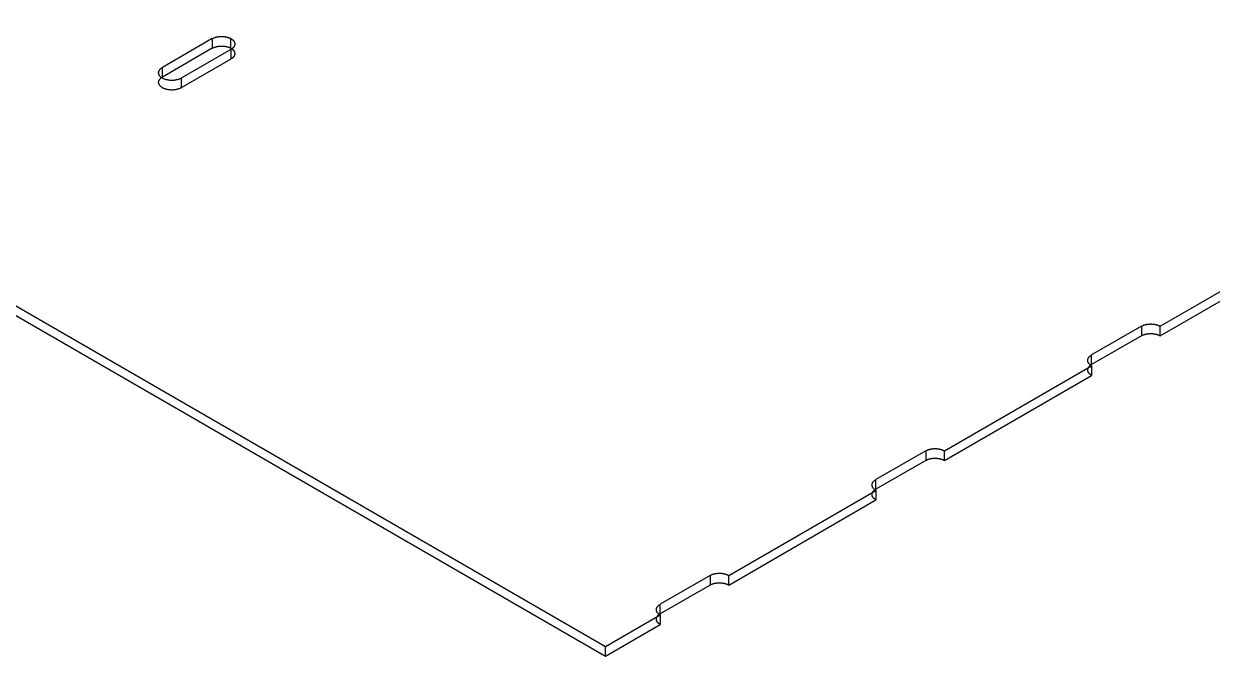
# Model space of a CAD drawing. Header units: inches. Extents: x 4 to 268, y 4 to 172.
# Drawn here: x 83.82 to 92.48, y 17.67 to 22.27 of the extents above; entities that cross this region are included whole.
import ezdxf

# ---------------------------------------------------------------- set-up
doc = ezdxf.new("R2010")
doc.units = ezdxf.units.IN
doc.header["$MEASUREMENT"] = 0

msp = doc.modelspace()

# ---------------------------------------------------------------- linework, layer by layer
at = {"layer": 'OUTLINE'}
for p, q in [((72.2222, 26.8785), (88.0561, 17.7365)), ((72.2222, 26.8086), (88.0561, 17.6667)), ((85.2149, 22.1753), (85.217, 22.1759)), ((85.217, 22.1759), (85.2191, 22.1765)), ((85.2191, 22.1765), (85.2213, 22.177)), ((85.2213, 22.177), (85.2235, 22.1775)), ((85.2235, 22.1775), (85.2257, 22.178)), ((85.2257, 22.178), (85.2279, 22.1785)), ((85.2279, 22.1785), (85.2302, 22.1789)), ((85.2302, 22.1789), (85.2325, 22.1793)), ((85.2325, 22.1793), (85.2347, 22.1796)), ((85.2347, 22.1796), (85.237, 22.1799)), ((85.237, 22.1799), (85.2393, 22.1802)), ((85.2393, 22.1802), (85.2417, 22.1804)), ((85.2417, 22.1804), (85.244, 22.1807)), ((85.244, 22.1807), (85.2463, 22.1808)), ((85.2463, 22.1808), (85.2487, 22.181)), ((85.2487, 22.181), (85.251, 22.1811)), ((85.251, 22.1811), (85.2534, 22.1812)), ((85.2534, 22.1812), (85.2558, 22.1813)), ((85.2558, 22.1813), (85.2581, 22.1813)), ((85.2581, 22.1813), (85.2605, 22.1813)), ((85.2605, 22.1813), (85.2628, 22.1812)), ((85.2628, 22.1812), (85.2652, 22.1811)), ((85.2652, 22.1811), (85.2675, 22.181)), ((85.2675, 22.181), (85.2699, 22.1808)), ((85.2699, 22.1808), (85.2722, 22.1807)), ((85.2722, 22.1807), (85.2746, 22.1804)), ((85.2746, 22.1804), (85.2769, 22.1802)), ((85.2769, 22.1802), (85.2792, 22.1799)), ((85.2792, 22.1799), (85.2815, 22.1796)), ((85.2815, 22.1796), (85.2838, 22.1793)), ((85.2838, 22.1793), (85.286, 22.1789)), ((85.286, 22.1789), (85.2883, 22.1785)), ((85.2883, 22.1785), (85.2905, 22.178)), ((85.2905, 22.178), (85.2927, 22.1775)), ((85.2927, 22.1775), (85.2949, 22.177)), ((85.2949, 22.177), (85.2971, 22.1765)), ((85.2971, 22.1765), (85.2992, 22.1759)), ((85.2992, 22.1759), (85.3014, 22.1753)), ((85.1901, 22.165), (84.8273, 21.9555)), ((85.1901, 22.0952), (84.8273, 21.8857)), ((85.1901, 22.165), (85.1918, 22.166)), ((85.1901, 22.165), (85.1901, 22.0952)), ((85.1901, 22.0952), (85.1918, 22.0961)), ((85.1918, 22.166), (85.1935, 22.1669)), ((85.1918, 22.0961), (85.1935, 22.0971)), ((85.1935, 22.1669), (85.1953, 22.1678)), ((85.1935, 22.0971), (85.1953, 22.098)), ((85.1953, 22.1678), (85.1971, 22.1687)), ((85.1953, 22.098), (85.1971, 22.0988)), ((85.1971, 22.1687), (85.1989, 22.1695)), ((85.1971, 22.0988), (85.1989, 22.0997)), ((85.1989, 22.1695), (85.2008, 22.1703)), ((85.1989, 22.0997), (85.2008, 22.1005)), ((85.2008, 22.1703), (85.2027, 22.1711)), ((85.2008, 22.1005), (85.2027, 22.1013)), ((85.2027, 22.1711), (85.2047, 22.1719)), ((85.2027, 22.1013), (85.2047, 22.1021)), ((85.2047, 22.1719), (85.2066, 22.1726)), ((85.2047, 22.1021), (85.2066, 22.1028)), ((85.2066, 22.1726), (85.2087, 22.1734)), ((85.2066, 22.1028), (85.2087, 22.1035)), ((85.2087, 22.1734), (85.2107, 22.1741)), ((85.2087, 22.1035), (85.2107, 22.1042)), ((85.2107, 22.1741), (85.2128, 22.1747)), ((85.2107, 22.1042), (85.2128, 22.1049)), ((85.2128, 22.1747), (85.2149, 22.1753)), ((85.2128, 22.1049), (85.2149, 22.1055)), ((85.2149, 22.1055), (85.217, 22.1061)), ((85.217, 22.1061), (85.2191, 22.1067)), ((85.2191, 22.1067), (85.2213, 22.1072)), ((85.2213, 22.1072), (85.2235, 22.1077)), ((85.2235, 22.1077), (85.2257, 22.1082)), ((85.2257, 22.1082), (85.2279, 22.1086)), ((85.2279, 22.1086), (85.2302, 22.1091)), ((85.2302, 22.1091), (85.2325, 22.1094)), ((85.2325, 22.1094), (85.2347, 22.1098)), ((85.2347, 22.1098), (85.237, 22.1101)), ((85.237, 22.1101), (85.2393, 22.1104)), ((85.2393, 22.1104), (85.2417, 22.1106)), ((85.2417, 22.1106), (85.244, 22.1108)), ((85.244, 22.1108), (85.2463, 22.111)), ((85.2463, 22.111), (85.2487, 22.1112)), ((85.2487, 22.1112), (85.251, 22.1113)), ((85.251, 22.1113), (85.2534, 22.1114)), ((85.2534, 22.1114), (85.2558, 22.1114)), ((85.2558, 22.1114), (85.2581, 22.1114)), ((85.2581, 22.1114), (85.2605, 22.1114)), ((85.2605, 22.1114), (85.2628, 22.1114)), ((85.2628, 22.1114), (85.2652, 22.1113)), ((85.2652, 22.1113), (85.2675, 22.1112)), ((85.2675, 22.1112), (85.2699, 22.111)), ((85.2699, 22.111), (85.2722, 22.1108)), ((85.2722, 22.1108), (85.2746, 22.1106)), ((85.2746, 22.1106), (85.2769, 22.1104)), ((85.2769, 22.1104), (85.2792, 22.1101)), ((85.2792, 22.1101), (85.2815, 22.1098)), ((85.2815, 22.1098), (85.2838, 22.1094)), ((85.2838, 22.1094), (85.286, 22.1091)), ((85.286, 22.1091), (85.2883, 22.1086)), ((85.2883, 22.1086), (85.2905, 22.1082)), ((85.2905, 22.1082), (85.2927, 22.1077)), ((85.2927, 22.1077), (85.2949, 22.1072)), ((85.2949, 22.1072), (85.2971, 22.1067)), ((85.2971, 22.1067), (85.2992, 22.1061)), ((85.2992, 22.1061), (85.3014, 22.1055)), ((85.3014, 22.1753), (85.3035, 22.1747)), ((85.3014, 22.1055), (85.3035, 22.1049)), ((85.3035, 22.1747), (85.3055, 22.1741)), ((85.3035, 22.1049), (85.3055, 22.1042)), ((85.3055, 22.1741), (85.3076, 22.1734)), ((85.3055, 22.1042), (85.3076, 22.1035)), ((85.3076, 22.1734), (85.3096, 22.1726)), ((85.3076, 22.1035), (85.3096, 22.1028)), ((85.3096, 22.1726), (85.3116, 22.1719)), ((85.3096, 22.1028), (85.3116, 22.1021)), ((85.3116, 22.1719), (85.3135, 22.1711)), ((85.3116, 22.1021), (85.3135, 22.1013)), ((85.3135, 22.1711), (85.3154, 22.1703)), ((85.3135, 22.1013), (85.3154, 22.1005)), ((85.3154, 22.1703), (85.3173, 22.1695)), ((85.3154, 22.1005), (85.3173, 22.0997)), ((85.3173, 22.1695), (85.3191, 22.1687)), ((85.3173, 22.0997), (85.3191, 22.0988)), ((85.3191, 22.1687), (85.321, 22.1678)), ((85.3191, 22.0988), (85.321, 22.098)), ((85.321, 22.1678), (85.3227, 22.1669)), ((85.321, 22.098), (85.3227, 22.0971)), ((85.3227, 22.1669), (85.3245, 22.166)), ((85.3227, 22.0971), (85.3245, 22.0961)), ((85.3245, 22.166), (85.3261, 22.165)), ((85.3245, 22.0961), (85.3261, 22.0952)), ((85.3261, 22.0952), (85.3261, 22.165)), ((85.3261, 22.165), (85.3278, 22.164)), ((85.3261, 22.0952), (85.3278, 22.0942)), ((85.3278, 22.164), (85.3294, 22.163)), ((85.3278, 22.0942), (85.3294, 22.0932)), ((85.3294, 22.163), (85.331, 22.162)), ((85.3294, 22.0932), (85.331, 22.0922)), ((85.331, 22.0894), (85.3294, 22.0884)), ((85.331, 22.162), (85.3325, 22.161)), ((85.331, 22.0922), (85.3325, 22.0911)), ((85.3325, 22.0905), (85.331, 22.0894)), ((85.3325, 22.161), (85.334, 22.1599)), ((85.334, 22.0916), (85.3325, 22.0905)), ((85.3325, 22.0911), (85.334, 22.0901)), ((85.334, 22.1599), (85.3354, 22.1588)), ((85.3354, 22.0926), (85.334, 22.0916)), ((85.334, 22.0901), (85.3354, 22.089)), ((85.3354, 22.1588), (85.3368, 22.1577)), ((85.3368, 22.0937), (85.3354, 22.0926)), ((85.3368, 22.1577), (85.3381, 22.1566)), ((85.3381, 22.0949), (85.3368, 22.0937)), ((85.3381, 22.1566), (85.3394, 22.1554)), ((85.3394, 22.096), (85.3381, 22.0949)), ((85.3394, 22.1554), (85.3406, 22.1543)), ((85.3406, 22.0972), (85.3394, 22.096)), ((85.3406, 22.1543), (85.3418, 22.1531)), ((85.3418, 22.0983), (85.3406, 22.0972)), ((85.3418, 22.1531), (85.343, 22.1519)), ((85.343, 22.0995), (85.3418, 22.0983)), ((85.343, 22.1519), (85.344, 22.1507)), ((85.344, 22.1008), (85.343, 22.0995)), ((85.344, 22.1507), (85.3451, 22.1495)), ((85.3451, 22.102), (85.344, 22.1008)), ((85.3451, 22.1495), (85.3461, 22.1482)), ((85.3461, 22.1032), (85.3451, 22.102)), ((85.3461, 22.1482), (85.347, 22.147)), ((85.347, 22.1045), (85.3461, 22.1032)), ((85.347, 22.147), (85.3479, 22.1457)), ((85.3479, 22.1057), (85.347, 22.1045)), ((85.3479, 22.1457), (85.3487, 22.1444)), ((85.3487, 22.107), (85.3479, 22.1057)), ((85.3487, 22.1444), (85.3495, 22.1431)), ((85.3495, 22.1083), (85.3487, 22.107)), ((85.3495, 22.1431), (85.3502, 22.1418)), ((85.3502, 22.1096), (85.3495, 22.1083)), ((85.3502, 22.1418), (85.3508, 22.1405)), ((85.3508, 22.1109), (85.3502, 22.1096)), ((85.3508, 22.1405), (85.3514, 22.1392)), ((85.3514, 22.1122), (85.3508, 22.1109)), ((85.3514, 22.1392), (85.352, 22.1379)), ((85.352, 22.1136), (85.3514, 22.1122)), ((85.352, 22.1379), (85.3525, 22.1366)), ((85.3525, 22.1149), (85.352, 22.1136)), ((85.3525, 22.1366), (85.3529, 22.1352)), ((85.3529, 22.1162), (85.3525, 22.1149)), ((85.3529, 22.1352), (85.3533, 22.1339)), ((85.3533, 22.1176), (85.3529, 22.1162)), ((85.3533, 22.1339), (85.3536, 22.1325)), ((85.3536, 22.1189), (85.3533, 22.1176)), ((85.3536, 22.1325), (85.3539, 22.1312)), ((85.3539, 22.1203), (85.3536, 22.1189)), ((85.3539, 22.1312), (85.3541, 22.1298)), ((85.3541, 22.1216), (85.3539, 22.1203)), ((85.3541, 22.1298), (85.3542, 22.1284)), ((85.3542, 22.123), (85.3541, 22.1216)), ((85.3542, 22.1284), (85.3543, 22.1271)), ((85.3543, 22.1244), (85.3542, 22.123)), ((85.3543, 22.1271), (85.3543, 22.1257)), ((85.3543, 22.1257), (85.3543, 22.1244)), ((85.3261, 22.0864), (84.9633, 21.877)), ((85.3261, 22.0166), (84.9633, 21.8072)), ((85.3278, 22.0874), (85.3261, 22.0864)), ((85.3261, 22.0864), (85.3261, 22.0166)), ((85.3278, 22.0176), (85.3261, 22.0166)), ((85.3294, 22.0884), (85.3278, 22.0874)), ((85.3294, 22.0186), (85.3278, 22.0176)), ((85.331, 22.0196), (85.3294, 22.0186)), ((85.3325, 22.0207), (85.331, 22.0196)), ((85.334, 22.0217), (85.3325, 22.0207)), ((85.3354, 22.0228), (85.334, 22.0217)), ((85.3354, 22.089), (85.3368, 22.0879)), ((85.3368, 22.0239), (85.3354, 22.0228)), ((85.3368, 22.0879), (85.3381, 22.0868)), ((85.3381, 22.025), (85.3368, 22.0239)), ((85.3381, 22.0868), (85.3394, 22.0856)), ((85.3394, 22.0262), (85.3381, 22.025)), ((85.3394, 22.0856), (85.3406, 22.0845)), ((85.3406, 22.0273), (85.3394, 22.0262)), ((85.3406, 22.0845), (85.3418, 22.0833)), ((85.3418, 22.0285), (85.3406, 22.0273)), ((85.3418, 22.0833), (85.343, 22.0821)), ((85.343, 22.0297), (85.3418, 22.0285)), ((85.343, 22.0821), (85.344, 22.0809)), ((85.344, 22.0309), (85.343, 22.0297)), ((85.344, 22.0809), (85.3451, 22.0796)), ((85.3451, 22.0322), (85.344, 22.0309)), ((85.3451, 22.0796), (85.3461, 22.0784)), ((85.3461, 22.0334), (85.3451, 22.0322)), ((85.3461, 22.0784), (85.347, 22.0772)), ((85.347, 22.0346), (85.3461, 22.0334)), ((85.347, 22.0772), (85.3479, 22.0759)), ((85.3479, 22.0359), (85.347, 22.0346)), ((85.3479, 22.0759), (85.3487, 22.0746)), ((85.3487, 22.0372), (85.3479, 22.0359)), ((85.3487, 22.0746), (85.3495, 22.0733)), ((85.3495, 22.0385), (85.3487, 22.0372)), ((85.3495, 22.0733), (85.3502, 22.072)), ((85.3502, 22.0398), (85.3495, 22.0385)), ((85.3502, 22.072), (85.3508, 22.0707)), ((85.3508, 22.0411), (85.3502, 22.0398)), ((85.3508, 22.0707), (85.3514, 22.0694)), ((85.3514, 22.0424), (85.3508, 22.0411)), ((85.3514, 22.0694), (85.352, 22.0681)), ((85.352, 22.0437), (85.3514, 22.0424)), ((85.352, 22.0681), (85.3525, 22.0667)), ((85.3525, 22.0451), (85.352, 22.0437)), ((85.3525, 22.0667), (85.3529, 22.0654)), ((85.3529, 22.0464), (85.3525, 22.0451)), ((85.3529, 22.0654), (85.3533, 22.0641)), ((85.3533, 22.0478), (85.3529, 22.0464)), ((85.3533, 22.0641), (85.3536, 22.0627)), ((85.3536, 22.0491), (85.3533, 22.0478)), ((85.3536, 22.0627), (85.3539, 22.0613)), ((85.3539, 22.0505), (85.3536, 22.0491)), ((85.3539, 22.0613), (85.3541, 22.06)), ((85.3541, 22.0518), (85.3539, 22.0505)), ((85.3541, 22.06), (85.3542, 22.0586)), ((85.3542, 22.0532), (85.3541, 22.0518)), ((85.3542, 22.0586), (85.3543, 22.0573)), ((85.3543, 22.0545), (85.3542, 22.0532)), ((85.3543, 22.0573), (85.3543, 22.0559)), ((85.3543, 22.0559), (85.3543, 22.0545)), ((84.7991, 21.9163), (84.7992, 21.919)), ((84.7992, 21.9135), (84.7991, 21.9163)), ((84.7992, 21.919), (84.7996, 21.9217)), ((84.7996, 21.9217), (84.8002, 21.9244)), ((84.8002, 21.9244), (84.801, 21.9271)), ((84.801, 21.9271), (84.802, 21.9298)), ((84.802, 21.9298), (84.8033, 21.9324)), ((84.8033, 21.9324), (84.8047, 21.935)), ((84.8047, 21.935), (84.8064, 21.9375)), ((84.8064, 21.9375), (84.8084, 21.94)), ((84.8084, 21.94), (84.8105, 21.9424)), ((84.8105, 21.9424), (84.8128, 21.9448)), ((84.8128, 21.9448), (84.8153, 21.9471)), ((84.8153, 21.9471), (84.8181, 21.9493)), ((84.8181, 21.9493), (84.821, 21.9515)), ((84.821, 21.9515), (84.824, 21.9536)), ((84.824, 21.9536), (84.8273, 21.9555)), ((84.8273, 21.8857), (84.8273, 21.9555)), ((84.7991, 21.8464), (84.7992, 21.8492)), ((84.7992, 21.8437), (84.7991, 21.8464)), ((84.7996, 21.9108), (84.7992, 21.9135)), ((84.7992, 21.8492), (84.7996, 21.8519)), ((84.7996, 21.841), (84.7992, 21.8437)), ((84.8002, 21.9081), (84.7996, 21.9108)), ((84.7996, 21.8519), (84.8002, 21.8546)), ((84.8002, 21.8383), (84.7996, 21.841)), ((84.801, 21.9054), (84.8002, 21.9081)), ((84.8002, 21.8546), (84.801, 21.8573)), ((84.801, 21.8356), (84.8002, 21.8383)), ((84.802, 21.9028), (84.801, 21.9054)), ((84.801, 21.8573), (84.802, 21.8599)), ((84.802, 21.8329), (84.801, 21.8356)), ((84.8033, 21.9001), (84.802, 21.9028)), ((84.802, 21.8599), (84.8033, 21.8626)), ((84.8033, 21.8303), (84.802, 21.8329)), ((84.8047, 21.8975), (84.8033, 21.9001)), ((84.8033, 21.8626), (84.8047, 21.8651)), ((84.8047, 21.8277), (84.8033, 21.8303)), ((84.8064, 21.895), (84.8047, 21.8975)), ((84.8047, 21.8651), (84.8064, 21.8677)), ((84.8084, 21.8925), (84.8064, 21.895)), ((84.8064, 21.8677), (84.8084, 21.8702)), ((84.8105, 21.8901), (84.8084, 21.8925)), ((84.8084, 21.8702), (84.8105, 21.8726)), ((84.8128, 21.8877), (84.8105, 21.8901)), ((84.8105, 21.8726), (84.8128, 21.875)), ((84.8153, 21.8854), (84.8128, 21.8877)), ((84.8128, 21.875), (84.8153, 21.8773)), ((84.8181, 21.8832), (84.8153, 21.8854)), ((84.8153, 21.8773), (84.8181, 21.8795)), ((84.821, 21.881), (84.8181, 21.8832)), ((84.8181, 21.8795), (84.821, 21.8817)), ((84.821, 21.8817), (84.824, 21.8837)), ((84.824, 21.879), (84.821, 21.881)), ((84.824, 21.8837), (84.8273, 21.8857)), ((84.8273, 21.877), (84.824, 21.879)), ((84.8307, 21.8751), (84.8273, 21.877)), ((84.8343, 21.8733), (84.8307, 21.8751)), ((84.838, 21.8716), (84.8343, 21.8733)), ((84.8419, 21.8701), (84.838, 21.8716)), ((84.8459, 21.8686), (84.8419, 21.8701)), ((84.85, 21.8673), (84.8459, 21.8686)), ((84.8542, 21.866), (84.85, 21.8673)), ((84.8585, 21.8649), (84.8542, 21.866)), ((84.8629, 21.864), (84.8585, 21.8649)), ((84.8674, 21.8631), (84.8629, 21.864)), ((84.8719, 21.8624), (84.8674, 21.8631)), ((84.8766, 21.8618), (84.8719, 21.8624)), ((84.8812, 21.8613), (84.8766, 21.8618)), ((84.8859, 21.861), (84.8812, 21.8613)), ((84.8906, 21.8608), (84.8859, 21.861)), ((84.8953, 21.8607), (84.8906, 21.8608)), ((84.9, 21.8608), (84.8953, 21.8607)), ((84.9047, 21.861), (84.9, 21.8608)), ((84.9094, 21.8613), (84.9047, 21.861)), ((84.9141, 21.8618), (84.9094, 21.8613)), ((84.9187, 21.8624), (84.9141, 21.8618)), ((84.9232, 21.8631), (84.9187, 21.8624)), ((84.9277, 21.864), (84.9232, 21.8631)), ((84.9321, 21.8649), (84.9277, 21.864)), ((84.9365, 21.866), (84.9321, 21.8649)), ((84.9407, 21.8673), (84.9365, 21.866)), ((84.9448, 21.8686), (84.9407, 21.8673)), ((84.9488, 21.8701), (84.9448, 21.8686)), ((84.9526, 21.8716), (84.9488, 21.8701)), ((84.9563, 21.8733), (84.9526, 21.8716)), ((84.9599, 21.8751), (84.9563, 21.8733)), ((84.9633, 21.877), (84.9599, 21.8751)), ((84.9633, 21.877), (84.9633, 21.8072)), ((84.8064, 21.8252), (84.8047, 21.8277)), ((84.8084, 21.8227), (84.8064, 21.8252)), ((84.8105, 21.8203), (84.8084, 21.8227)), ((84.8128, 21.8179), (84.8105, 21.8203)), ((84.8153, 21.8156), (84.8128, 21.8179)), ((84.8181, 21.8133), (84.8153, 21.8156)), ((84.821, 21.8112), (84.8181, 21.8133)), ((84.824, 21.8091), (84.821, 21.8112)), ((84.8273, 21.8072), (84.824, 21.8091)), ((84.8307, 21.8053), (84.8273, 21.8072)), ((84.8343, 21.8035), (84.8307, 21.8053)), ((84.838, 21.8018), (84.8343, 21.8035)), ((84.8419, 21.8003), (84.838, 21.8018)), ((84.8459, 21.7988), (84.8419, 21.8003)), ((84.85, 21.7975), (84.8459, 21.7988)), ((84.8542, 21.7962), (84.85, 21.7975)), ((84.8585, 21.7951), (84.8542, 21.7962)), ((84.8629, 21.7941), (84.8585, 21.7951)), ((84.8674, 21.7933), (84.8629, 21.7941)), ((84.8719, 21.7926), (84.8674, 21.7933)), ((84.8766, 21.792), (84.8719, 21.7926)), ((84.8812, 21.7915), (84.8766, 21.792)), ((84.8859, 21.7912), (84.8812, 21.7915)), ((84.8906, 21.791), (84.8859, 21.7912)), ((84.8953, 21.7909), (84.8906, 21.791)), ((84.9, 21.791), (84.8953, 21.7909)), ((84.9047, 21.7912), (84.9, 21.791)), ((84.9094, 21.7915), (84.9047, 21.7912)), ((84.9141, 21.792), (84.9094, 21.7915)), ((84.9187, 21.7926), (84.9141, 21.792)), ((84.9232, 21.7933), (84.9187, 21.7926)), ((84.9277, 21.7941), (84.9232, 21.7933)), ((84.9321, 21.7951), (84.9277, 21.7941)), ((84.9365, 21.7962), (84.9321, 21.7951)), ((84.9407, 21.7975), (84.9365, 21.7962)), ((84.9448, 21.7988), (84.9407, 21.7975)), ((84.9488, 21.8003), (84.9448, 21.7988)), ((84.9526, 21.8018), (84.9488, 21.8003)), ((84.9563, 21.8035), (84.9526, 21.8018)), ((84.9599, 21.8053), (84.9563, 21.8035)), ((84.9633, 21.8072), (84.9599, 21.8053)), ((92.0983, 20.0703), (93.1716, 20.69)), ((92.0983, 20.0005), (93.1716, 20.6202)), ((91.9623, 20.0703), (91.5995, 19.8609)), ((91.9623, 20.0703), (91.964, 20.0713)), ((91.9623, 20.0703), (91.9623, 20.0005)), ((91.964, 20.0713), (91.9657, 20.0722)), ((91.9657, 20.0722), (91.9675, 20.0731)), ((91.9675, 20.0731), (91.9693, 20.074)), ((91.9693, 20.074), (91.9711, 20.0748)), ((91.9711, 20.0748), (91.973, 20.0757)), ((91.973, 20.0757), (91.9749, 20.0765)), ((91.9749, 20.0765), (91.9769, 20.0772)), ((91.9769, 20.0772), (91.9788, 20.078)), ((91.9788, 20.078), (91.9809, 20.0787)), ((91.9809, 20.0787), (91.9829, 20.0794)), ((91.9829, 20.0794), (91.985, 20.08)), ((91.985, 20.08), (91.9871, 20.0807)), ((91.985, 20.0102), (91.9871, 20.0108)), ((91.9871, 20.0807), (91.9892, 20.0813)), ((91.9871, 20.0108), (91.9892, 20.0114)), ((91.9892, 20.0813), (91.9913, 20.0818)), ((91.9892, 20.0114), (91.9913, 20.012)), ((91.9913, 20.0818), (91.9935, 20.0824)), ((91.9913, 20.012), (91.9935, 20.0125)), ((91.9935, 20.0824), (91.9957, 20.0829)), ((91.9935, 20.0125), (91.9957, 20.0131)), ((91.9957, 20.0829), (91.9979, 20.0834)), ((91.9957, 20.0131), (91.9979, 20.0135)), ((91.9979, 20.0834), (92.0001, 20.0838)), ((91.9979, 20.0135), (92.0001, 20.014)), ((92.0001, 20.0838), (92.0024, 20.0842)), ((92.0001, 20.014), (92.0024, 20.0144)), ((92.0024, 20.0842), (92.0047, 20.0846)), ((92.0024, 20.0144), (92.0047, 20.0148)), ((92.0047, 20.0846), (92.0069, 20.0849)), ((92.0047, 20.0148), (92.0069, 20.0151)), ((92.0069, 20.0849), (92.0092, 20.0853)), ((92.0069, 20.0151), (92.0092, 20.0154)), ((92.0092, 20.0853), (92.0115, 20.0855)), ((92.0092, 20.0154), (92.0115, 20.0157)), ((92.0115, 20.0855), (92.0139, 20.0858)), ((92.0115, 20.0157), (92.0139, 20.016)), ((92.0139, 20.0858), (92.0162, 20.086)), ((92.0139, 20.016), (92.0162, 20.0162)), ((92.0162, 20.086), (92.0185, 20.0862)), ((92.0162, 20.0162), (92.0185, 20.0164)), ((92.0185, 20.0862), (92.0209, 20.0863)), ((92.0185, 20.0164), (92.0209, 20.0165)), ((92.0209, 20.0863), (92.0232, 20.0864)), ((92.0209, 20.0165), (92.0232, 20.0166)), ((92.0232, 20.0864), (92.0256, 20.0865)), ((92.0232, 20.0166), (92.0256, 20.0167)), ((92.0256, 20.0865), (92.028, 20.0866)), ((92.0256, 20.0167), (92.028, 20.0168)), ((92.028, 20.0866), (92.0303, 20.0866)), ((92.028, 20.0168), (92.0303, 20.0168)), ((92.0303, 20.0866), (92.0327, 20.0866)), ((92.0303, 20.0168), (92.0327, 20.0168)), ((92.0327, 20.0866), (92.035, 20.0865)), ((92.0327, 20.0168), (92.035, 20.0167)), ((92.035, 20.0865), (92.0374, 20.0864)), ((92.035, 20.0167), (92.0374, 20.0166)), ((92.0374, 20.0864), (92.0397, 20.0863)), ((92.0374, 20.0166), (92.0397, 20.0165)), ((92.0397, 20.0863), (92.0421, 20.0862)), ((92.0397, 20.0165), (92.0421, 20.0164)), ((92.0421, 20.0862), (92.0444, 20.086)), ((92.0421, 20.0164), (92.0444, 20.0162)), ((92.0444, 20.086), (92.0468, 20.0858)), ((92.0444, 20.0162), (92.0468, 20.016)), ((92.0468, 20.0858), (92.0491, 20.0855)), ((92.0468, 20.016), (92.0491, 20.0157)), ((92.0491, 20.0855), (92.0514, 20.0853)), ((92.0491, 20.0157), (92.0514, 20.0154)), ((92.0514, 20.0853), (92.0537, 20.0849)), ((92.0514, 20.0154), (92.0537, 20.0151)), ((92.0537, 20.0849), (92.056, 20.0846)), ((92.0537, 20.0151), (92.056, 20.0148)), ((92.056, 20.0846), (92.0582, 20.0842)), ((92.056, 20.0148), (92.0582, 20.0144)), ((92.0582, 20.0842), (92.0605, 20.0838)), ((92.0582, 20.0144), (92.0605, 20.014)), ((92.0605, 20.0838), (92.0627, 20.0834)), ((92.0605, 20.014), (92.0627, 20.0135)), ((92.0627, 20.0834), (92.0649, 20.0829)), ((92.0627, 20.0135), (92.0649, 20.0131)), ((92.0649, 20.0829), (92.0671, 20.0824)), ((92.0649, 20.0131), (92.0671, 20.0125)), ((92.0671, 20.0824), (92.0693, 20.0818)), ((92.0671, 20.0125), (92.0693, 20.012)), ((92.0693, 20.0818), (92.0714, 20.0813)), ((92.0693, 20.012), (92.0714, 20.0114)), ((92.0714, 20.0813), (92.0736, 20.0807)), ((92.0714, 20.0114), (92.0736, 20.0108)), ((92.0736, 20.0807), (92.0757, 20.08)), ((92.0736, 20.0108), (92.0757, 20.0102)), ((92.0757, 20.08), (92.0777, 20.0794)), ((92.0777, 20.0794), (92.0798, 20.0787)), ((92.0798, 20.0787), (92.0818, 20.078)), ((92.0818, 20.078), (92.0838, 20.0772)), ((92.0838, 20.0772), (92.0857, 20.0765)), ((92.0857, 20.0765), (92.0876, 20.0757)), ((92.0876, 20.0757), (92.0895, 20.0748)), ((92.0895, 20.0748), (92.0913, 20.074)), ((92.0913, 20.074), (92.0931, 20.0731)), ((92.0931, 20.0731), (92.0949, 20.0722)), ((92.0949, 20.0722), (92.0966, 20.0713)), ((92.0966, 20.0713), (92.0983, 20.0703)), ((92.0983, 20.0005), (92.0983, 20.0703)), ((91.9623, 20.0005), (91.5995, 19.791)), ((91.9623, 20.0005), (91.964, 20.0015)), ((91.964, 20.0015), (91.9657, 20.0024)), ((91.9657, 20.0024), (91.9675, 20.0033)), ((91.9675, 20.0033), (91.9693, 20.0042)), ((91.9693, 20.0042), (91.9711, 20.005)), ((91.9711, 20.005), (91.973, 20.0058)), ((91.973, 20.0058), (91.9749, 20.0066)), ((91.9749, 20.0066), (91.9769, 20.0074)), ((91.9769, 20.0074), (91.9788, 20.0082)), ((91.9788, 20.0082), (91.9809, 20.0089)), ((91.9809, 20.0089), (91.9829, 20.0096)), ((91.9829, 20.0096), (91.985, 20.0102)), ((92.0757, 20.0102), (92.0777, 20.0096)), ((92.0777, 20.0096), (92.0798, 20.0089)), ((92.0798, 20.0089), (92.0818, 20.0082)), ((92.0818, 20.0082), (92.0838, 20.0074)), ((92.0838, 20.0074), (92.0857, 20.0066)), ((92.0857, 20.0066), (92.0876, 20.0058)), ((92.0876, 20.0058), (92.0895, 20.005)), ((92.0895, 20.005), (92.0913, 20.0042)), ((92.0913, 20.0042), (92.0931, 20.0033)), ((92.0931, 20.0033), (92.0949, 20.0024)), ((92.0949, 20.0024), (92.0966, 20.0015)), ((92.0966, 20.0015), (92.0983, 20.0005)), ((91.5748, 19.8364), (91.5755, 19.8377)), ((91.5755, 19.8377), (91.5762, 19.839)), ((91.5762, 19.839), (91.5769, 19.8403)), ((91.5769, 19.8403), (91.5778, 19.8416)), ((91.5778, 19.8416), (91.5786, 19.8428)), ((91.5786, 19.8428), (91.5796, 19.8441)), ((91.5796, 19.8441), (91.5806, 19.8453)), ((91.5806, 19.8453), (91.5816, 19.8466)), ((91.5816, 19.8466), (91.5827, 19.8478)), ((91.5827, 19.8478), (91.5838, 19.849)), ((91.5838, 19.849), (91.585, 19.8501)), ((91.585, 19.8501), (91.5862, 19.8513)), ((91.5862, 19.8513), (91.5875, 19.8524)), ((91.5875, 19.8524), (91.5889, 19.8536)), ((91.5889, 19.8536), (91.5902, 19.8547)), ((91.5902, 19.8547), (91.5917, 19.8558)), ((91.5917, 19.8558), (91.5932, 19.8568)), ((91.5932, 19.8568), (91.5947, 19.8579)), ((91.5947, 19.8579), (91.5962, 19.8589)), ((91.5962, 19.8589), (91.5978, 19.8599)), ((91.5978, 19.8599), (91.5995, 19.8609)), ((91.5995, 19.791), (91.5995, 19.8609)), ((90.5262, 19.1626), (91.5995, 19.7823)), ((91.5713, 19.823), (91.5714, 19.8243)), ((91.5713, 19.8216), (91.5713, 19.823)), ((91.5713, 19.8202), (91.5713, 19.8216)), ((91.5714, 19.8189), (91.5713, 19.8202)), ((91.5713, 19.7531), (91.5714, 19.7545)), ((91.5713, 19.7518), (91.5713, 19.7531)), ((91.5713, 19.7504), (91.5713, 19.7518)), ((91.5714, 19.749), (91.5713, 19.7504)), ((91.5714, 19.8243), (91.5716, 19.8257)), ((91.5716, 19.8175), (91.5714, 19.8189)), ((91.5714, 19.7545), (91.5716, 19.7559)), ((91.5716, 19.8257), (91.5718, 19.827)), ((91.5718, 19.8161), (91.5716, 19.8175)), ((91.5716, 19.7559), (91.5718, 19.7572)), ((91.5718, 19.827), (91.572, 19.8284)), ((91.572, 19.8148), (91.5718, 19.8161)), ((91.5718, 19.7572), (91.572, 19.7586)), ((91.572, 19.8284), (91.5724, 19.8297)), ((91.5724, 19.8134), (91.572, 19.8148)), ((91.572, 19.7586), (91.5724, 19.7599)), ((91.5724, 19.8297), (91.5727, 19.8311)), ((91.5727, 19.8121), (91.5724, 19.8134)), ((91.5724, 19.7599), (91.5727, 19.7613)), ((91.5727, 19.8311), (91.5732, 19.8324)), ((91.5732, 19.8108), (91.5727, 19.8121)), ((91.5727, 19.7613), (91.5732, 19.7626)), ((91.5732, 19.8324), (91.5737, 19.8338)), ((91.5737, 19.8094), (91.5732, 19.8108)), ((91.5732, 19.7626), (91.5737, 19.7639)), ((91.5737, 19.8338), (91.5742, 19.8351)), ((91.5742, 19.8081), (91.5737, 19.8094)), ((91.5737, 19.7639), (91.5742, 19.7653)), ((91.5742, 19.8351), (91.5748, 19.8364)), ((91.5748, 19.8068), (91.5742, 19.8081)), ((91.5742, 19.7653), (91.5748, 19.7666)), ((91.5755, 19.8055), (91.5748, 19.8068)), ((91.5748, 19.7666), (91.5755, 19.7679)), ((91.5762, 19.8042), (91.5755, 19.8055)), ((91.5755, 19.7679), (91.5762, 19.7692)), ((91.5769, 19.8029), (91.5762, 19.8042)), ((91.5762, 19.7692), (91.5769, 19.7705)), ((91.5778, 19.8016), (91.5769, 19.8029)), ((91.5769, 19.7705), (91.5778, 19.7718)), ((91.5786, 19.8003), (91.5778, 19.8016)), ((91.5778, 19.7718), (91.5786, 19.773)), ((91.5796, 19.7991), (91.5786, 19.8003)), ((91.5786, 19.773), (91.5796, 19.7743)), ((91.5806, 19.7978), (91.5796, 19.7991)), ((91.5796, 19.7743), (91.5806, 19.7755)), ((91.5816, 19.7966), (91.5806, 19.7978)), ((91.5806, 19.7755), (91.5816, 19.7767)), ((91.5827, 19.7954), (91.5816, 19.7966)), ((91.5816, 19.7767), (91.5827, 19.778)), ((91.5838, 19.7942), (91.5827, 19.7954)), ((91.5827, 19.778), (91.5838, 19.7791)), ((91.585, 19.793), (91.5838, 19.7942)), ((91.5838, 19.7791), (91.585, 19.7803)), ((91.5862, 19.7919), (91.585, 19.793)), ((91.585, 19.7803), (91.5862, 19.7815)), ((91.5875, 19.7907), (91.5862, 19.7919)), ((91.5862, 19.7815), (91.5875, 19.7826)), ((91.5889, 19.7896), (91.5875, 19.7907)), ((91.5875, 19.7826), (91.5889, 19.7838)), ((91.5902, 19.7885), (91.5889, 19.7896)), ((91.5889, 19.7838), (91.5902, 19.7849)), ((91.5917, 19.7874), (91.5902, 19.7885)), ((91.5902, 19.7849), (91.5917, 19.7859)), ((91.5932, 19.7864), (91.5917, 19.7874)), ((91.5917, 19.7859), (91.5932, 19.787)), ((91.5932, 19.787), (91.5947, 19.788)), ((91.5947, 19.7853), (91.5932, 19.7864)), ((91.5947, 19.788), (91.5962, 19.7891)), ((91.5962, 19.7843), (91.5947, 19.7853)), ((91.5962, 19.7891), (91.5978, 19.7901)), ((91.5978, 19.7833), (91.5962, 19.7843)), ((91.5978, 19.7901), (91.5995, 19.791)), ((91.5995, 19.7823), (91.5978, 19.7833)), ((91.5995, 19.7823), (91.5995, 19.7125)), ((90.5262, 19.0928), (91.5995, 19.7125)), ((91.5716, 19.7477), (91.5714, 19.749)), ((91.5718, 19.7463), (91.5716, 19.7477)), ((91.572, 19.745), (91.5718, 19.7463)), ((91.5724, 19.7436), (91.572, 19.745)), ((91.5727, 19.7423), (91.5724, 19.7436)), ((91.5732, 19.7409), (91.5727, 19.7423)), ((91.5737, 19.7396), (91.5732, 19.7409)), ((91.5742, 19.7383), (91.5737, 19.7396)), ((91.5748, 19.737), (91.5742, 19.7383)), ((91.5755, 19.7356), (91.5748, 19.737)), ((91.5762, 19.7343), (91.5755, 19.7356)), ((91.5769, 19.7331), (91.5762, 19.7343)), ((91.5778, 19.7318), (91.5769, 19.7331)), ((91.5786, 19.7305), (91.5778, 19.7318)), ((91.5796, 19.7293), (91.5786, 19.7305)), ((91.5806, 19.728), (91.5796, 19.7293)), ((91.5816, 19.7268), (91.5806, 19.728)), ((91.5827, 19.7256), (91.5816, 19.7268)), ((91.5838, 19.7244), (91.5827, 19.7256)), ((91.585, 19.7232), (91.5838, 19.7244)), ((91.5862, 19.7221), (91.585, 19.7232)), ((91.5875, 19.7209), (91.5862, 19.7221)), ((91.5889, 19.7198), (91.5875, 19.7209)), ((91.5902, 19.7187), (91.5889, 19.7198)), ((91.5917, 19.7176), (91.5902, 19.7187)), ((91.5932, 19.7165), (91.5917, 19.7176)), ((91.5947, 19.7155), (91.5932, 19.7165)), ((91.5962, 19.7145), (91.5947, 19.7155)), ((91.5978, 19.7135), (91.5962, 19.7145)), ((91.5995, 19.7125), (91.5978, 19.7135)), ((90.3902, 19.1626), (90.0274, 18.9532)), ((90.3902, 19.1626), (90.3919, 19.1636)), ((90.3902, 19.1626), (90.3902, 19.0928)), ((90.3919, 19.1636), (90.3936, 19.1645)), ((90.3936, 19.1645), (90.3954, 19.1654)), ((90.3954, 19.1654), (90.3972, 19.1663)), ((90.3972, 19.1663), (90.399, 19.1672)), ((90.399, 19.1672), (90.4009, 19.168)), ((90.4009, 19.168), (90.4028, 19.1688)), ((90.4028, 19.1688), (90.4048, 19.1696)), ((90.4048, 19.1696), (90.4067, 19.1703)), ((90.4067, 19.1703), (90.4087, 19.171)), ((90.4087, 19.171), (90.4108, 19.1717)), ((90.4108, 19.1717), (90.4128, 19.1724)), ((90.4128, 19.1724), (90.4149, 19.173)), ((90.4149, 19.173), (90.4171, 19.1736)), ((90.4171, 19.1736), (90.4192, 19.1741)), ((90.4192, 19.1741), (90.4214, 19.1747)), ((90.4214, 19.1747), (90.4236, 19.1752)), ((90.4236, 19.1752), (90.4258, 19.1757)), ((90.4258, 19.1757), (90.428, 19.1761)), ((90.428, 19.1761), (90.4303, 19.1765)), ((90.4303, 19.1765), (90.4325, 19.1769)), ((90.4325, 19.1769), (90.4348, 19.1772)), ((90.4348, 19.1772), (90.4371, 19.1776)), ((90.4371, 19.1776), (90.4394, 19.1778)), ((90.4394, 19.1778), (90.4417, 19.1781)), ((90.4417, 19.1781), (90.4441, 19.1783)), ((90.4441, 19.1783), (90.4464, 19.1785)), ((90.4464, 19.1785), (90.4488, 19.1786)), ((90.4488, 19.1786), (90.4511, 19.1788)), ((90.4511, 19.1788), (90.4535, 19.1788)), ((90.4535, 19.1788), (90.4558, 19.1789)), ((90.4558, 19.1789), (90.4582, 19.1789)), ((90.4582, 19.1789), (90.4606, 19.1789)), ((90.4606, 19.1789), (90.4629, 19.1788)), ((90.4629, 19.1788), (90.4653, 19.1788)), ((90.4653, 19.1788), (90.4676, 19.1786)), ((90.4676, 19.1786), (90.47, 19.1785)), ((90.47, 19.1785), (90.4723, 19.1783)), ((90.4723, 19.1783), (90.4746, 19.1781)), ((90.4746, 19.1781), (90.477, 19.1778)), ((90.477, 19.1778), (90.4793, 19.1776)), ((90.4793, 19.1776), (90.4816, 19.1772)), ((90.4816, 19.1772), (90.4839, 19.1769)), ((90.4839, 19.1769), (90.4861, 19.1765)), ((90.4861, 19.1765), (90.4884, 19.1761)), ((90.4884, 19.1761), (90.4906, 19.1757)), ((90.4906, 19.1757), (90.4928, 19.1752)), ((90.4928, 19.1752), (90.495, 19.1747)), ((90.495, 19.1747), (90.4972, 19.1741)), ((90.4972, 19.1741), (90.4993, 19.1736)), ((90.4993, 19.1736), (90.5014, 19.173)), ((90.5014, 19.173), (90.5035, 19.1724)), ((90.5035, 19.1724), (90.5056, 19.1717)), ((90.5056, 19.1717), (90.5077, 19.171)), ((90.5077, 19.171), (90.5097, 19.1703)), ((90.5097, 19.1703), (90.5116, 19.1696)), ((90.5116, 19.1696), (90.5136, 19.1688)), ((90.5136, 19.1688), (90.5155, 19.168)), ((90.5155, 19.168), (90.5174, 19.1672)), ((90.5174, 19.1672), (90.5192, 19.1663)), ((90.5192, 19.1663), (90.521, 19.1654)), ((90.521, 19.1654), (90.5228, 19.1645)), ((90.5228, 19.1645), (90.5245, 19.1636)), ((90.5245, 19.1636), (90.5262, 19.1626)), ((90.5262, 19.0928), (90.5262, 19.1626)), ((90.3902, 19.0928), (90.0274, 18.8834)), ((90.3902, 19.0928), (90.3919, 19.0938)), ((90.3919, 19.0938), (90.3936, 19.0947)), ((90.3936, 19.0947), (90.3954, 19.0956)), ((90.3954, 19.0956), (90.3972, 19.0965)), ((90.3972, 19.0965), (90.399, 19.0973)), ((90.399, 19.0973), (90.4009, 19.0982)), ((90.4009, 19.0982), (90.4028, 19.099)), ((90.4028, 19.099), (90.4048, 19.0997)), ((90.4048, 19.0997), (90.4067, 19.1005)), ((90.4067, 19.1005), (90.4087, 19.1012)), ((90.4087, 19.1012), (90.4108, 19.1019)), ((90.4108, 19.1019), (90.4128, 19.1025)), ((90.4128, 19.1025), (90.4149, 19.1032)), ((90.4149, 19.1032), (90.4171, 19.1038)), ((90.4171, 19.1038), (90.4192, 19.1043)), ((90.4192, 19.1043), (90.4214, 19.1049)), ((90.4214, 19.1049), (90.4236, 19.1054)), ((90.4236, 19.1054), (90.4258, 19.1058)), ((90.4258, 19.1058), (90.428, 19.1063)), ((90.428, 19.1063), (90.4303, 19.1067)), ((90.4303, 19.1067), (90.4325, 19.1071)), ((90.4325, 19.1071), (90.4348, 19.1074)), ((90.4348, 19.1074), (90.4371, 19.1077)), ((90.4371, 19.1077), (90.4394, 19.108)), ((90.4394, 19.108), (90.4417, 19.1083)), ((90.4417, 19.1083), (90.4441, 19.1085)), ((90.4441, 19.1085), (90.4464, 19.1087)), ((90.4464, 19.1087), (90.4488, 19.1088)), ((90.4488, 19.1088), (90.4511, 19.1089)), ((90.4511, 19.1089), (90.4535, 19.109)), ((90.4535, 19.109), (90.4558, 19.1091)), ((90.4558, 19.1091), (90.4582, 19.1091)), ((90.4582, 19.1091), (90.4606, 19.1091)), ((90.4606, 19.1091), (90.4629, 19.109)), ((90.4629, 19.109), (90.4653, 19.1089)), ((90.4653, 19.1089), (90.4676, 19.1088)), ((90.4676, 19.1088), (90.47, 19.1087)), ((90.47, 19.1087), (90.4723, 19.1085)), ((90.4723, 19.1085), (90.4746, 19.1083)), ((90.4746, 19.1083), (90.477, 19.108)), ((90.477, 19.108), (90.4793, 19.1077)), ((90.4793, 19.1077), (90.4816, 19.1074)), ((90.4816, 19.1074), (90.4839, 19.1071)), ((90.4839, 19.1071), (90.4861, 19.1067)), ((90.4861, 19.1067), (90.4884, 19.1063)), ((90.4884, 19.1063), (90.4906, 19.1058)), ((90.4906, 19.1058), (90.4928, 19.1054)), ((90.4928, 19.1054), (90.495, 19.1049)), ((90.495, 19.1049), (90.4972, 19.1043)), ((90.4972, 19.1043), (90.4993, 19.1038)), ((90.4993, 19.1038), (90.5014, 19.1032)), ((90.5014, 19.1032), (90.5035, 19.1025)), ((90.5035, 19.1025), (90.5056, 19.1019)), ((90.5056, 19.1019), (90.5077, 19.1012)), ((90.5077, 19.1012), (90.5097, 19.1005)), ((90.5097, 19.1005), (90.5116, 19.0997)), ((90.5116, 19.0997), (90.5136, 19.099)), ((90.5136, 19.099), (90.5155, 19.0982)), ((90.5155, 19.0982), (90.5174, 19.0973)), ((90.5174, 19.0973), (90.5192, 19.0965)), ((90.5192, 19.0965), (90.521, 19.0956)), ((90.521, 19.0956), (90.5228, 19.0947)), ((90.5228, 19.0947), (90.5245, 19.0938)), ((90.5245, 19.0938), (90.5262, 19.0928)), ((89.9992, 18.9153), (89.9993, 18.9166)), ((89.9992, 18.9139), (89.9992, 18.9153)), ((89.9992, 18.9125), (89.9992, 18.9139)), ((89.9993, 18.9112), (89.9992, 18.9125)), ((89.9993, 18.9166), (89.9995, 18.918)), ((89.9995, 18.9098), (89.9993, 18.9112)), ((89.9995, 18.918), (89.9997, 18.9193)), ((89.9997, 18.9085), (89.9995, 18.9098)), ((89.9997, 18.9193), (89.9999, 18.9207)), ((89.9999, 18.9071), (89.9997, 18.9085)), ((89.9999, 18.9207), (90.0002, 18.9221)), ((90.0002, 18.9058), (89.9999, 18.9071)), ((90.0002, 18.9221), (90.0006, 18.9234)), ((90.0006, 18.9044), (90.0002, 18.9058)), ((90.0006, 18.9234), (90.001, 18.9247)), ((90.001, 18.9031), (90.0006, 18.9044)), ((90.001, 18.9247), (90.0015, 18.9261)), ((90.0015, 18.9017), (90.001, 18.9031)), ((90.0015, 18.9261), (90.0021, 18.9274)), ((90.0021, 18.9004), (90.0015, 18.9017)), ((90.0021, 18.9274), (90.0027, 18.9287)), ((90.0027, 18.8991), (90.0021, 18.9004)), ((90.0027, 18.9287), (90.0033, 18.93)), ((90.0033, 18.8978), (90.0027, 18.8991)), ((90.0033, 18.93), (90.0041, 18.9313)), ((90.0041, 18.8965), (90.0033, 18.8978)), ((90.0041, 18.9313), (90.0048, 18.9326)), ((90.0048, 18.8952), (90.0041, 18.8965)), ((90.0048, 18.9326), (90.0056, 18.9339)), ((90.0056, 18.8939), (90.0048, 18.8952)), ((90.0056, 18.9339), (90.0065, 18.9352)), ((90.0065, 18.8926), (90.0056, 18.8939)), ((90.0065, 18.9352), (90.0075, 18.9364)), ((90.0075, 18.8914), (90.0065, 18.8926)), ((90.0075, 18.9364), (90.0084, 18.9376)), ((90.0084, 18.8902), (90.0075, 18.8914)), ((90.0084, 18.9376), (90.0095, 18.9389)), ((90.0095, 18.8889), (90.0084, 18.8902)), ((90.0095, 18.9389), (90.0106, 18.9401)), ((90.0106, 18.8877), (90.0095, 18.8889)), ((90.0106, 18.9401), (90.0117, 18.9413)), ((90.0117, 18.8865), (90.0106, 18.8877)), ((90.0117, 18.9413), (90.0129, 18.9425)), ((90.0129, 18.8853), (90.0117, 18.8865)), ((90.0129, 18.9425), (90.0141, 18.9436)), ((90.0141, 18.8842), (90.0129, 18.8853)), ((90.0141, 18.9436), (90.0154, 18.9448)), ((90.0154, 18.883), (90.0141, 18.8842)), ((90.0154, 18.9448), (90.0167, 18.9459)), ((90.0167, 18.9459), (90.0181, 18.947)), ((90.0181, 18.947), (90.0196, 18.9481)), ((90.0196, 18.9481), (90.021, 18.9491)), ((90.021, 18.9491), (90.0226, 18.9502)), ((90.0226, 18.9502), (90.0241, 18.9512)), ((90.0241, 18.9512), (90.0257, 18.9522)), ((90.0257, 18.9522), (90.0274, 18.9532)), ((90.0274, 18.8834), (90.0274, 18.9532)), ((88.9541, 18.255), (90.0274, 18.8746)), ((88.9541, 18.1851), (90.0274, 18.8048)), ((89.9992, 18.8454), (89.9993, 18.8468)), ((89.9992, 18.8441), (89.9992, 18.8454)), ((89.9992, 18.8427), (89.9992, 18.8441)), ((89.9993, 18.8414), (89.9992, 18.8427)), ((89.9993, 18.8468), (89.9995, 18.8482)), ((89.9995, 18.84), (89.9993, 18.8414)), ((89.9995, 18.8482), (89.9997, 18.8495)), ((89.9997, 18.8386), (89.9995, 18.84)), ((89.9997, 18.8495), (89.9999, 18.8509)), ((89.9999, 18.8373), (89.9997, 18.8386)), ((89.9999, 18.8509), (90.0002, 18.8522)), ((90.0002, 18.8359), (89.9999, 18.8373)), ((90.0002, 18.8522), (90.0006, 18.8536)), ((90.0006, 18.8346), (90.0002, 18.8359)), ((90.0006, 18.8536), (90.001, 18.8549)), ((90.001, 18.8332), (90.0006, 18.8346)), ((90.001, 18.8549), (90.0015, 18.8562)), ((90.0015, 18.8319), (90.001, 18.8332)), ((90.0015, 18.8562), (90.0021, 18.8576)), ((90.0021, 18.8306), (90.0015, 18.8319)), ((90.0021, 18.8576), (90.0027, 18.8589)), ((90.0027, 18.8293), (90.0021, 18.8306)), ((90.0027, 18.8589), (90.0033, 18.8602)), ((90.0033, 18.828), (90.0027, 18.8293)), ((90.0033, 18.8602), (90.0041, 18.8615)), ((90.0041, 18.8267), (90.0033, 18.828)), ((90.0041, 18.8615), (90.0048, 18.8628)), ((90.0048, 18.8254), (90.0041, 18.8267)), ((90.0048, 18.8628), (90.0056, 18.8641)), ((90.0056, 18.8241), (90.0048, 18.8254)), ((90.0056, 18.8641), (90.0065, 18.8653)), ((90.0065, 18.8228), (90.0056, 18.8241)), ((90.0065, 18.8653), (90.0075, 18.8666)), ((90.0075, 18.8216), (90.0065, 18.8228)), ((90.0075, 18.8666), (90.0084, 18.8678)), ((90.0084, 18.8203), (90.0075, 18.8216)), ((90.0084, 18.8678), (90.0095, 18.8691)), ((90.0095, 18.8191), (90.0084, 18.8203)), ((90.0095, 18.8691), (90.0106, 18.8703)), ((90.0106, 18.8179), (90.0095, 18.8191)), ((90.0106, 18.8703), (90.0117, 18.8715)), ((90.0117, 18.8167), (90.0106, 18.8179)), ((90.0117, 18.8715), (90.0129, 18.8726)), ((90.0129, 18.8155), (90.0117, 18.8167)), ((90.0129, 18.8726), (90.0141, 18.8738)), ((90.0141, 18.8144), (90.0129, 18.8155)), ((90.0141, 18.8738), (90.0154, 18.8749)), ((90.0154, 18.8132), (90.0141, 18.8144)), ((90.0167, 18.8819), (90.0154, 18.883)), ((90.0154, 18.8749), (90.0167, 18.8761)), ((90.0167, 18.8121), (90.0154, 18.8132)), ((90.0181, 18.8808), (90.0167, 18.8819)), ((90.0167, 18.8761), (90.0181, 18.8772)), ((90.0181, 18.811), (90.0167, 18.8121)), ((90.0196, 18.8797), (90.0181, 18.8808)), ((90.0181, 18.8772), (90.0196, 18.8783)), ((90.0196, 18.8099), (90.0181, 18.811)), ((90.021, 18.8787), (90.0196, 18.8797)), ((90.0196, 18.8783), (90.021, 18.8793)), ((90.021, 18.8088), (90.0196, 18.8099)), ((90.021, 18.8793), (90.0226, 18.8804)), ((90.0226, 18.8776), (90.021, 18.8787)), ((90.0226, 18.8078), (90.021, 18.8088)), ((90.0226, 18.8804), (90.0241, 18.8814)), ((90.0241, 18.8766), (90.0226, 18.8776)), ((90.0241, 18.8068), (90.0226, 18.8078)), ((90.0241, 18.8814), (90.0257, 18.8824)), ((90.0257, 18.8756), (90.0241, 18.8766)), ((90.0257, 18.8058), (90.0241, 18.8068)), ((90.0257, 18.8824), (90.0274, 18.8834)), ((90.0274, 18.8746), (90.0257, 18.8756)), ((90.0274, 18.8048), (90.0257, 18.8058)), ((90.0274, 18.8746), (90.0274, 18.8048)), ((88.8181, 18.255), (88.4553, 18.0455)), ((88.8181, 18.255), (88.8197, 18.2559)), ((88.8181, 18.255), (88.8181, 18.1851)), ((88.8197, 18.2559), (88.8215, 18.2568)), ((88.8215, 18.2568), (88.8232, 18.2577)), ((88.8232, 18.2577), (88.8251, 18.2586)), ((88.8251, 18.2586), (88.8269, 18.2595)), ((88.8269, 18.2595), (88.8288, 18.2603)), ((88.8288, 18.2603), (88.8307, 18.2611)), ((88.8288, 18.1905), (88.8307, 18.1913)), ((88.8307, 18.2611), (88.8326, 18.2619)), ((88.8307, 18.1913), (88.8326, 18.192)), ((88.8326, 18.2619), (88.8346, 18.2626)), ((88.8326, 18.192), (88.8346, 18.1928)), ((88.8346, 18.2626), (88.8366, 18.2633)), ((88.8346, 18.1928), (88.8366, 18.1935)), ((88.8366, 18.2633), (88.8387, 18.264)), ((88.8366, 18.1935), (88.8387, 18.1942)), ((88.8387, 18.264), (88.8407, 18.2647)), ((88.8387, 18.1942), (88.8407, 18.1948)), ((88.8407, 18.2647), (88.8428, 18.2653)), ((88.8407, 18.1948), (88.8428, 18.1955)), ((88.8428, 18.2653), (88.8449, 18.2659)), ((88.8428, 18.1955), (88.8449, 18.1961)), ((88.8449, 18.2659), (88.8471, 18.2665)), ((88.8449, 18.1961), (88.8471, 18.1966)), ((88.8471, 18.2665), (88.8493, 18.267)), ((88.8471, 18.1966), (88.8493, 18.1972)), ((88.8493, 18.267), (88.8515, 18.2675)), ((88.8493, 18.1972), (88.8515, 18.1977)), ((88.8515, 18.2675), (88.8537, 18.268)), ((88.8515, 18.1977), (88.8537, 18.1982)), ((88.8537, 18.268), (88.8559, 18.2684)), ((88.8537, 18.1982), (88.8559, 18.1986)), ((88.8559, 18.2684), (88.8582, 18.2688)), ((88.8559, 18.1986), (88.8582, 18.199)), ((88.8582, 18.2688), (88.8604, 18.2692)), ((88.8582, 18.199), (88.8604, 18.1994)), ((88.8604, 18.2692), (88.8627, 18.2696)), ((88.8604, 18.1994), (88.8627, 18.1997)), ((88.8627, 18.2696), (88.865, 18.2699)), ((88.8627, 18.1997), (88.865, 18.2001)), ((88.865, 18.2699), (88.8673, 18.2702)), ((88.865, 18.2001), (88.8673, 18.2003)), ((88.8673, 18.2702), (88.8696, 18.2704)), ((88.8673, 18.2003), (88.8696, 18.2006)), ((88.8696, 18.2704), (88.872, 18.2706)), ((88.8696, 18.2006), (88.872, 18.2008)), ((88.872, 18.2706), (88.8743, 18.2708)), ((88.872, 18.2008), (88.8743, 18.201)), ((88.8743, 18.2708), (88.8766, 18.271)), ((88.8743, 18.201), (88.8766, 18.2011)), ((88.8766, 18.271), (88.879, 18.2711)), ((88.8766, 18.2011), (88.879, 18.2012)), ((88.879, 18.2711), (88.8814, 18.2712)), ((88.879, 18.2012), (88.8814, 18.2013)), ((88.8814, 18.2712), (88.8837, 18.2712)), ((88.8814, 18.2013), (88.8837, 18.2014)), ((88.8837, 18.2712), (88.8861, 18.2712)), ((88.8837, 18.2014), (88.8861, 18.2014)), ((88.8861, 18.2712), (88.8884, 18.2712)), ((88.8861, 18.2014), (88.8884, 18.2014)), ((88.8884, 18.2712), (88.8908, 18.2712)), ((88.8884, 18.2014), (88.8908, 18.2013)), ((88.8908, 18.2712), (88.8932, 18.2711)), ((88.8908, 18.2013), (88.8932, 18.2012)), ((88.8932, 18.2711), (88.8955, 18.271)), ((88.8932, 18.2012), (88.8955, 18.2011)), ((88.8955, 18.271), (88.8979, 18.2708)), ((88.8955, 18.2011), (88.8979, 18.201)), ((88.8979, 18.2708), (88.9002, 18.2706)), ((88.8979, 18.201), (88.9002, 18.2008)), ((88.9002, 18.2706), (88.9025, 18.2704)), ((88.9002, 18.2008), (88.9025, 18.2006)), ((88.9025, 18.2704), (88.9048, 18.2702)), ((88.9025, 18.2006), (88.9048, 18.2003)), ((88.9048, 18.2702), (88.9072, 18.2699)), ((88.9048, 18.2003), (88.9072, 18.2001)), ((88.9072, 18.2699), (88.9095, 18.2696)), ((88.9072, 18.2001), (88.9095, 18.1997)), ((88.9095, 18.2696), (88.9117, 18.2692)), ((88.9095, 18.1997), (88.9117, 18.1994)), ((88.9117, 18.2692), (88.914, 18.2688)), ((88.9117, 18.1994), (88.914, 18.199)), ((88.914, 18.2688), (88.9163, 18.2684)), ((88.914, 18.199), (88.9163, 18.1986)), ((88.9163, 18.2684), (88.9185, 18.268)), ((88.9163, 18.1986), (88.9185, 18.1982)), ((88.9185, 18.268), (88.9207, 18.2675)), ((88.9185, 18.1982), (88.9207, 18.1977)), ((88.9207, 18.2675), (88.9229, 18.267)), ((88.9207, 18.1977), (88.9229, 18.1972)), ((88.9229, 18.267), (88.9251, 18.2665)), ((88.9229, 18.1972), (88.9251, 18.1966)), ((88.9251, 18.2665), (88.9272, 18.2659)), ((88.9251, 18.1966), (88.9272, 18.1961)), ((88.9272, 18.2659), (88.9293, 18.2653)), ((88.9272, 18.1961), (88.9293, 18.1955)), ((88.9293, 18.2653), (88.9314, 18.2647)), ((88.9293, 18.1955), (88.9314, 18.1948)), ((88.9314, 18.2647), (88.9335, 18.264)), ((88.9314, 18.1948), (88.9335, 18.1942)), ((88.9335, 18.264), (88.9355, 18.2633)), ((88.9335, 18.1942), (88.9355, 18.1935)), ((88.9355, 18.2633), (88.9375, 18.2626)), ((88.9355, 18.1935), (88.9375, 18.1928)), ((88.9375, 18.2626), (88.9395, 18.2619)), ((88.9375, 18.1928), (88.9395, 18.192)), ((88.9395, 18.2619), (88.9415, 18.2611)), ((88.9395, 18.192), (88.9415, 18.1913)), ((88.9415, 18.2611), (88.9434, 18.2603)), ((88.9415, 18.1913), (88.9434, 18.1905)), ((88.9434, 18.2603), (88.9453, 18.2595)), ((88.9453, 18.2595), (88.9471, 18.2586)), ((88.9471, 18.2586), (88.9489, 18.2577)), ((88.9489, 18.2577), (88.9507, 18.2568)), ((88.9507, 18.2568), (88.9524, 18.2559)), ((88.9524, 18.2559), (88.9541, 18.255)), ((88.9541, 18.1851), (88.9541, 18.255)), ((88.8181, 18.1851), (88.4553, 17.9757)), ((88.8181, 18.1851), (88.8197, 18.1861)), ((88.8197, 18.1861), (88.8215, 18.187)), ((88.8215, 18.187), (88.8232, 18.1879)), ((88.8232, 18.1879), (88.8251, 18.1888)), ((88.8251, 18.1888), (88.8269, 18.1896)), ((88.8269, 18.1896), (88.8288, 18.1905)), ((88.9434, 18.1905), (88.9453, 18.1896)), ((88.9453, 18.1896), (88.9471, 18.1888)), ((88.9471, 18.1888), (88.9489, 18.1879)), ((88.9489, 18.1879), (88.9507, 18.187)), ((88.9507, 18.187), (88.9524, 18.1861)), ((88.9524, 18.1861), (88.9541, 18.1851)), ((88.4289, 18.017), (88.4294, 18.0184)), ((88.4294, 18.0184), (88.43, 18.0197)), ((88.43, 18.0197), (88.4306, 18.021)), ((88.4306, 18.021), (88.4312, 18.0223)), ((88.4312, 18.0223), (88.4319, 18.0236)), ((88.4319, 18.0236), (88.4327, 18.0249)), ((88.4327, 18.0249), (88.4335, 18.0262)), ((88.4335, 18.0262), (88.4344, 18.0275)), ((88.4344, 18.0275), (88.4353, 18.0287)), ((88.4353, 18.0287), (88.4363, 18.03)), ((88.4363, 18.03), (88.4374, 18.0312)), ((88.4374, 18.0312), (88.4384, 18.0324)), ((88.4384, 18.0324), (88.4396, 18.0336)), ((88.4396, 18.0336), (88.4408, 18.0348)), ((88.4408, 18.0348), (88.442, 18.0359)), ((88.442, 18.0359), (88.4433, 18.0371)), ((88.4433, 18.0371), (88.4446, 18.0382)), ((88.4446, 18.0382), (88.446, 18.0393)), ((88.446, 18.0393), (88.4474, 18.0404)), ((88.4474, 18.0404), (88.4489, 18.0414)), ((88.4489, 18.0414), (88.4504, 18.0425)), ((88.4504, 18.0425), (88.452, 18.0435)), ((88.452, 18.0435), (88.4536, 18.0445)), ((88.4536, 18.0445), (88.4553, 18.0455)), ((88.4553, 17.9757), (88.4553, 18.0455)), ((88.0561, 17.7365), (88.4553, 17.9669)), ((88.4271, 18.0076), (88.4272, 18.0089)), ((88.4271, 18.0062), (88.4271, 18.0076)), ((88.4271, 18.0048), (88.4271, 18.0062)), ((88.4272, 18.0035), (88.4271, 18.0048)), ((88.4271, 17.9378), (88.4272, 17.9391)), ((88.4271, 17.9364), (88.4271, 17.9378)), ((88.4271, 17.935), (88.4271, 17.9364)), ((88.4272, 17.9337), (88.4271, 17.935)), ((88.4272, 18.0089), (88.4273, 18.0103)), ((88.4273, 18.0021), (88.4272, 18.0035)), ((88.4272, 17.9391), (88.4273, 17.9405)), ((88.4273, 17.9323), (88.4272, 17.9337)), ((88.4273, 18.0103), (88.4275, 18.0117)), ((88.4275, 18.0008), (88.4273, 18.0021)), ((88.4273, 17.9405), (88.4275, 17.9418)), ((88.4275, 17.9309), (88.4273, 17.9323)), ((88.4275, 18.0117), (88.4278, 18.013)), ((88.4278, 17.9994), (88.4275, 18.0008)), ((88.4275, 17.9418), (88.4278, 17.9432)), ((88.4278, 18.013), (88.4281, 18.0144)), ((88.4281, 17.9981), (88.4278, 17.9994)), ((88.4278, 17.9432), (88.4281, 17.9445)), ((88.4281, 18.0144), (88.4285, 18.0157)), ((88.4285, 17.9967), (88.4281, 17.9981)), ((88.4281, 17.9445), (88.4285, 17.9459)), ((88.4285, 18.0157), (88.4289, 18.017)), ((88.4289, 17.9954), (88.4285, 17.9967)), ((88.4285, 17.9459), (88.4289, 17.9472)), ((88.4294, 17.994), (88.4289, 17.9954)), ((88.4289, 17.9472), (88.4294, 17.9486)), ((88.43, 17.9927), (88.4294, 17.994)), ((88.4294, 17.9486), (88.43, 17.9499)), ((88.4306, 17.9914), (88.43, 17.9927)), ((88.43, 17.9499), (88.4306, 17.9512)), ((88.4312, 17.9901), (88.4306, 17.9914)), ((88.4306, 17.9512), (88.4312, 17.9525)), ((88.4319, 17.9888), (88.4312, 17.9901)), ((88.4312, 17.9525), (88.4319, 17.9538)), ((88.4327, 17.9875), (88.4319, 17.9888)), ((88.4319, 17.9538), (88.4327, 17.9551)), ((88.4335, 17.9862), (88.4327, 17.9875)), ((88.4327, 17.9551), (88.4335, 17.9564)), ((88.4344, 17.985), (88.4335, 17.9862)), ((88.4335, 17.9564), (88.4344, 17.9576)), ((88.4353, 17.9837), (88.4344, 17.985)), ((88.4344, 17.9576), (88.4353, 17.9589)), ((88.4363, 17.9825), (88.4353, 17.9837)), ((88.4353, 17.9589), (88.4363, 17.9601)), ((88.4374, 17.9812), (88.4363, 17.9825)), ((88.4363, 17.9601), (88.4374, 17.9614)), ((88.4384, 17.98), (88.4374, 17.9812)), ((88.4374, 17.9614), (88.4384, 17.9626)), ((88.4396, 17.9788), (88.4384, 17.98)), ((88.4384, 17.9626), (88.4396, 17.9638)), ((88.4408, 17.9777), (88.4396, 17.9788)), ((88.4396, 17.9638), (88.4408, 17.9649)), ((88.442, 17.9765), (88.4408, 17.9777)), ((88.4408, 17.9649), (88.442, 17.9661)), ((88.4433, 17.9754), (88.442, 17.9765)), ((88.442, 17.9661), (88.4433, 17.9672)), ((88.4446, 17.9742), (88.4433, 17.9754)), ((88.4433, 17.9672), (88.4446, 17.9684)), ((88.446, 17.9731), (88.4446, 17.9742)), ((88.4446, 17.9684), (88.446, 17.9695)), ((88.4474, 17.972), (88.446, 17.9731)), ((88.446, 17.9695), (88.4474, 17.9706)), ((88.4489, 17.971), (88.4474, 17.972)), ((88.4474, 17.9706), (88.4489, 17.9716)), ((88.4489, 17.9716), (88.4504, 17.9727)), ((88.4504, 17.9699), (88.4489, 17.971)), ((88.4504, 17.9727), (88.452, 17.9737)), ((88.452, 17.9689), (88.4504, 17.9699)), ((88.452, 17.9737), (88.4536, 17.9747)), ((88.4536, 17.9679), (88.452, 17.9689)), ((88.4536, 17.9747), (88.4553, 17.9757)), ((88.4553, 17.9669), (88.4536, 17.9679)), ((88.4553, 17.9669), (88.4553, 17.8971)), ((88.0561, 17.6667), (88.4553, 17.8971)), ((88.4278, 17.9296), (88.4275, 17.9309)), ((88.4281, 17.9282), (88.4278, 17.9296)), ((88.4285, 17.9269), (88.4281, 17.9282)), ((88.4289, 17.9256), (88.4285, 17.9269)), ((88.4294, 17.9242), (88.4289, 17.9256)), ((88.43, 17.9229), (88.4294, 17.9242)), ((88.4306, 17.9216), (88.43, 17.9229)), ((88.4312, 17.9203), (88.4306, 17.9216)), ((88.4319, 17.919), (88.4312, 17.9203)), ((88.4327, 17.9177), (88.4319, 17.919)), ((88.4335, 17.9164), (88.4327, 17.9177)), ((88.4344, 17.9151), (88.4335, 17.9164)), ((88.4353, 17.9139), (88.4344, 17.9151)), ((88.4363, 17.9126), (88.4353, 17.9139)), ((88.4374, 17.9114), (88.4363, 17.9126)), ((88.4384, 17.9102), (88.4374, 17.9114)), ((88.4396, 17.909), (88.4384, 17.9102)), ((88.4408, 17.9078), (88.4396, 17.909)), ((88.442, 17.9067), (88.4408, 17.9078)), ((88.4433, 17.9055), (88.442, 17.9067)), ((88.4446, 17.9044), (88.4433, 17.9055)), ((88.446, 17.9033), (88.4446, 17.9044)), ((88.4474, 17.9022), (88.446, 17.9033)), ((88.4489, 17.9012), (88.4474, 17.9022)), ((88.4504, 17.9001), (88.4489, 17.9012)), ((88.452, 17.8991), (88.4504, 17.9001)), ((88.4536, 17.8981), (88.452, 17.8991)), ((88.4553, 17.8971), (88.4536, 17.8981)), ((88.0561, 17.6667), (88.0561, 17.7365))]:
    msp.add_line(p, q, dxfattribs=at)

doc.saveas('drawing.dxf')
